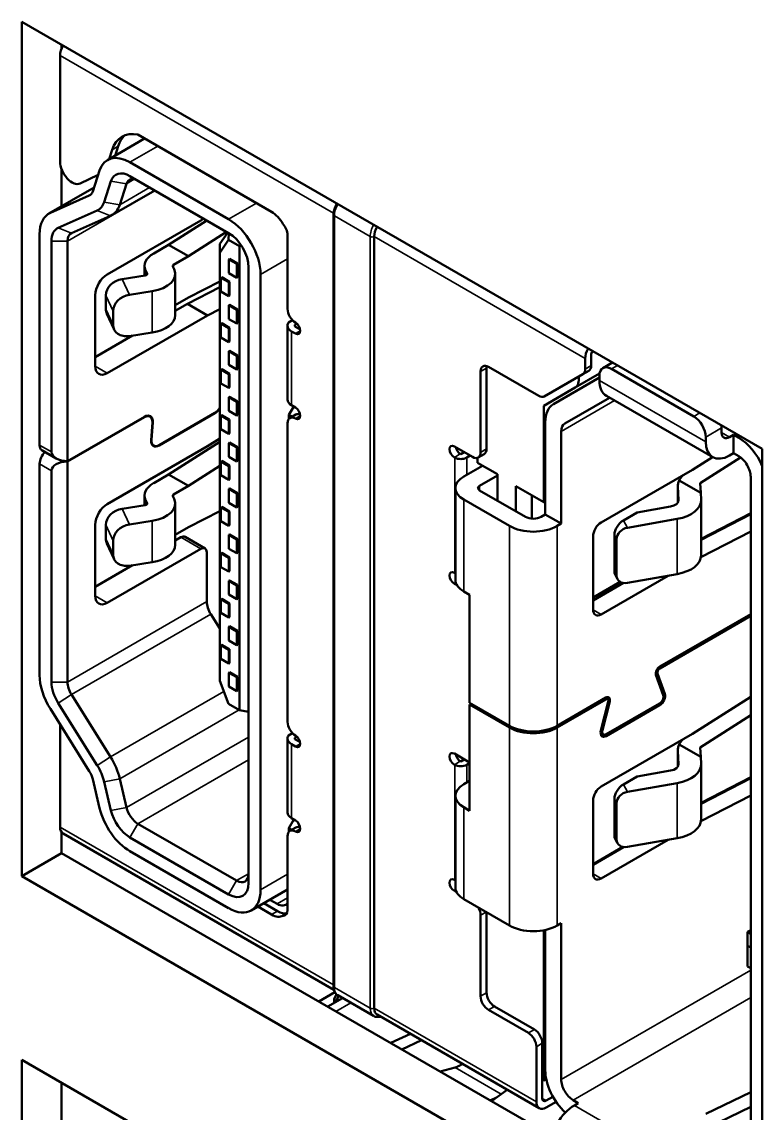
# Model space of a CAD drawing. Header units: millimetres. Extents: x 0 to 1863, y -9 to 1040.
# Drawn here: x 1250.31 to 1263.46, y 856.56 to 875.97 of the extents above; entities that cross this region are included whole.
import ezdxf

# ---------------------------------------------------------------- set-up
doc = ezdxf.new("R2010")
doc.units = ezdxf.units.MM
doc.header["$LTSCALE"] = 3.5
doc.layers.add('외형선(ISO)', color=7, linetype='Continuous', lineweight=50)
doc.layers.add('좁은 외형선(ISO)', color=7, linetype='Continuous', lineweight=35)

msp = doc.modelspace()

# ---------------------------------------------------------------- linework, layer by layer
at = {"layer": '외형선(ISO)'}
for p, q in [((1250.3085, 875.9654), (1263.4607, 868.372)), ((1250.3085, 860.7786), (1250.3085, 875.9654)), ((1251.0156, 875.5572), (1251.0156, 875.4931)), ((1250.9883, 875.3683), (1250.9883, 873.4784)), ((1252.4897, 873.8891), (1251.829, 873.5076)), ((1254.7466, 872.5861), (1252.3664, 873.9603)), ((1251.9129, 873.6923), (1251.8584, 873.5246)), ((1251.9645, 873.5859), (1252.019, 873.7535)), ((1253.9829, 872.4554), (1252.229, 873.468)), ((1251.0156, 873.3424), (1251.0156, 872.6866)), ((1251.5689, 872.9507), (1251.6895, 873.3227)), ((1251.665, 873.2472), (1251.3441, 873.0927)), ((1251.8918, 873.1323), (1251.7712, 872.7603)), ((1252.0475, 872.7149), (1252.1681, 873.0869)), ((1252.229, 873.2231), (1253.9829, 872.2105)), ((1251.591, 873.0188), (1250.7898, 872.5563)), ((1250.815, 872.5691), (1251.5072, 872.8766)), ((1252.6687, 872.9692), (1251.908, 872.53)), ((1251.6477, 872.612), (1250.9556, 872.3045)), ((1251.1907, 872.2097), (1251.8829, 872.5172)), ((1255.8456, 858.8179), (1255.8456, 872.535)), ((1251.8262, 871.4756), (1253.4879, 872.435)), ((1253.5937, 872.4352), (1252.9136, 872.0014)), ((1250.6242, 868.4423), (1250.6242, 872.1901)), ((1253.2672, 871.7973), (1253.9473, 872.231)), ((1253.8238, 872.0166), (1253.9652, 872.2207)), ((1253.8238, 871.8616), (1253.9813, 872.0889)), ((1253.9813, 872.0889), (1253.9851, 872.2092)), ((1253.9813, 872.0889), (1254.1774, 871.9757)), ((1255.0294, 872.1778), (1255.0294, 870.8632)), ((1256.5674, 872.1472), (1256.5674, 858.43)), ((1250.8363, 868.3199), (1250.8363, 872.0676)), ((1251.1191, 868.1566), (1251.1191, 872.0676)), ((1252.9136, 872.0014), (1252.6506, 871.8495)), ((1252.9136, 872.0014), (1253.2672, 871.7973)), ((1253.8238, 871.8616), (1253.8238, 872.0166)), ((1254.211, 871.9825), (1254.1774, 871.9757)), ((1254.1774, 871.9757), (1254.1774, 863.7291)), ((1253.2672, 871.7973), (1253.0041, 871.6454)), ((1253.8238, 864.2515), (1253.8238, 871.8616)), ((1254.0006, 871.7512), (1253.9864, 871.743)), ((1253.9864, 871.4981), (1253.9864, 871.743)), ((1254.1279, 871.6614), (1253.9864, 871.743)), ((1254.0006, 871.7512), (1254.142, 871.6695)), ((1252.4895, 871.625), (1252.4895, 871.4548)), ((1252.5321, 871.4913), (1252.5082, 871.5428)), ((1252.9912, 871.6175), (1253.0151, 871.566)), ((1254.1279, 871.6614), (1254.142, 871.6695)), ((1254.1279, 871.4164), (1254.1279, 871.6614)), ((1254.142, 871.6695), (1254.142, 871.4246)), ((1254.3365, 871.5981), (1254.3365, 860.657)), ((1252.0895, 871.3929), (1252.4968, 871.4559)), ((1253.0338, 871.4838), (1253.0338, 870.7489)), ((1253.8238, 871.3501), (1253.2672, 871.0624)), ((1253.8592, 871.4246), (1253.845, 871.4164)), ((1253.845, 871.1715), (1253.845, 871.4164)), ((1253.845, 871.4164), (1253.9864, 871.3348)), ((1254.0006, 871.3429), (1253.8592, 871.4246)), ((1254.1279, 871.4164), (1253.9864, 871.4981)), ((1253.9864, 871.3348), (1254.0006, 871.3429)), ((1253.9864, 871.0898), (1253.9864, 871.3348)), ((1254.0006, 871.3429), (1254.0006, 871.098)), ((1254.142, 871.4246), (1254.1279, 871.4164)), ((1254.5486, 860.5346), (1254.5486, 871.4756)), ((1252.6262, 871.1771), (1252.2189, 871.1141)), ((1253.8238, 871.247), (1253.251, 870.951)), ((1253.845, 871.1715), (1253.9864, 871.0898)), ((1251.6141, 869.8426), (1251.6141, 871.1082)), ((1251.7997, 870.8582), (1251.7997, 871.1031)), ((1253.0338, 870.9277), (1253.2672, 871.0624)), ((1253.251, 870.951), (1253.0338, 870.8256)), ((1253.6045, 870.7468), (1253.251, 870.951)), ((1253.9864, 871.0898), (1254.0006, 871.098)), ((1254.0006, 870.9347), (1253.9864, 870.9265)), ((1253.9864, 870.6816), (1253.9864, 870.9265)), ((1254.1279, 870.8449), (1253.9864, 870.9265)), ((1254.0006, 870.9347), (1254.142, 870.853)), ((1251.8173, 870.7767), (1251.9468, 870.4979)), ((1253.6045, 870.7468), (1251.8262, 869.7202)), ((1251.9291, 870.5793), (1251.9291, 870.8243)), ((1253.6045, 870.7468), (1253.8238, 870.8602)), ((1254.1279, 870.8449), (1254.142, 870.853)), ((1254.1279, 870.5999), (1254.1279, 870.8449)), ((1254.142, 870.853), (1254.142, 870.6081)), ((1253.8592, 870.6081), (1253.845, 870.5999)), ((1253.845, 870.355), (1253.845, 870.5999)), ((1253.845, 870.5999), (1253.9864, 870.5183)), ((1254.0006, 870.5264), (1253.8592, 870.6081)), ((1254.1279, 870.5999), (1253.9864, 870.6816)), ((1254.142, 870.6081), (1254.1279, 870.5999)), ((1255.0269, 870.5652), (1255.0269, 869.2507)), ((1255.045, 870.6191), (1255.1176, 870.661)), ((1255.1708, 870.5856), (1255.1955, 870.5999)), ((1255.253, 870.4974), (1255.1708, 870.5448)), ((1252.2759, 870.388), (1251.6141, 870.0059)), ((1252.2189, 870.3792), (1252.6262, 870.4422)), ((1253.845, 870.355), (1253.9864, 870.2733)), ((1253.9864, 870.5183), (1254.0006, 870.5264)), ((1253.9864, 870.2733), (1253.9864, 870.5183)), ((1254.0006, 870.5264), (1254.0006, 870.2815)), ((1255.1001, 870.4632), (1255.1708, 870.4223)), ((1254.0006, 870.2815), (1253.9864, 870.2733)), ((1254.0006, 870.1182), (1253.9864, 870.11)), ((1254.1279, 870.0284), (1253.9864, 870.11)), ((1253.9864, 869.8651), (1253.9864, 870.11)), ((1254.0006, 870.1182), (1254.142, 870.0365)), ((1254.1279, 870.0284), (1254.142, 870.0365)), ((1254.1279, 869.7834), (1254.1279, 870.0284)), ((1254.142, 870.0365), (1254.142, 869.7916)), ((1260.3176, 869.982), (1260.3176, 869.7936)), ((1260.4236, 870.0433), (1260.4236, 869.8548)), ((1253.8592, 869.7916), (1253.845, 869.7834)), ((1253.845, 869.5385), (1253.845, 869.7834)), ((1253.845, 869.7834), (1253.9864, 869.7018)), ((1254.0006, 869.7099), (1253.8592, 869.7916)), ((1254.1279, 869.7834), (1253.9864, 869.8651)), ((1254.142, 869.7916), (1254.1279, 869.7834)), ((1258.565, 868.3729), (1258.565, 869.81)), ((1258.6003, 869.8304), (1259.4908, 869.3163)), ((1260.3822, 869.7633), (1260.2761, 869.7021)), ((1260.8004, 869.9079), (1260.6317, 869.8105)), ((1262.2455, 868.9506), (1260.7817, 869.7957)), ((1253.9864, 869.7018), (1254.0006, 869.7099)), ((1253.9864, 869.4568), (1253.9864, 869.7018)), ((1254.0006, 869.7099), (1254.0006, 869.465)), ((1258.4589, 868.3117), (1258.4589, 869.7487)), ((1260.2761, 869.7021), (1259.5908, 869.3064)), ((1259.7529, 869.169), (1260.5696, 869.6405)), ((1260.5726, 869.7123), (1260.1398, 869.4624)), ((1260.5696, 869.6732), (1260.5696, 869.5916)), ((1253.845, 869.5385), (1253.9864, 869.4568)), ((1254.0006, 869.465), (1253.9864, 869.4568)), ((1260.1398, 869.4624), (1259.5797, 869.139)), ((1254.0006, 869.3017), (1253.9864, 869.2935)), ((1253.9864, 869.0486), (1253.9864, 869.2935)), ((1254.1279, 869.2119), (1253.9864, 869.2935)), ((1254.0006, 869.3017), (1254.142, 869.2201)), ((1254.1279, 869.2119), (1254.142, 869.2201)), ((1254.1279, 868.9669), (1254.1279, 869.2119)), ((1254.142, 868.9751), (1254.142, 869.2201)), ((1260.7514, 869.2836), (1259.9529, 868.8226)), ((1260.6939, 869.3169), (1262.5818, 868.2269)), ((1252.7455, 868.4423), (1253.7354, 869.0139)), ((1253.7354, 869.0057), (1252.7455, 868.4342)), ((1254.1279, 868.9669), (1253.9864, 869.0486)), ((1255.139, 869.1262), (1255.0542, 868.9792)), ((1255.1769, 868.983), (1255.0708, 868.9217)), ((1255.1708, 869.1078), (1255.1001, 869.1486)), ((1259.5797, 869.139), (1259.5797, 867.4278)), ((1251.1191, 868.1566), (1252.4863, 868.9459)), ((1251.1191, 868.1484), (1252.4863, 868.9377)), ((1252.5863, 868.9476), (1252.5543, 868.9661)), ((1252.6272, 868.8415), (1252.6046, 868.5304)), ((1252.6116, 868.5337), (1252.6342, 868.8449)), ((1253.8592, 868.9751), (1253.845, 868.9669)), ((1253.845, 868.722), (1253.845, 868.9669)), ((1253.845, 868.9669), (1253.9864, 868.8853)), ((1254.0006, 868.8935), (1253.8592, 868.9751)), ((1253.9864, 868.8853), (1254.0006, 868.8935)), ((1253.9864, 868.6403), (1253.9864, 868.8853)), ((1254.0006, 868.8935), (1254.0006, 868.6485)), ((1254.142, 868.9751), (1254.1279, 868.9669)), ((1255.0294, 863.5229), (1255.0294, 868.8302)), ((1255.0542, 868.9082), (1255.0542, 868.9792)), ((1255.1123, 868.9456), (1255.0542, 868.9792)), ((1259.6079, 868.8486), (1259.6079, 867.2074)), ((1253.845, 868.722), (1253.9864, 868.6403)), ((1254.0006, 868.6485), (1253.9864, 868.6403)), ((1259.8908, 868.6853), (1259.8908, 867.0441)), ((1262.7404, 868.6648), (1262.7404, 868.7465)), ((1262.9526, 868.624), (1262.8818, 868.5832)), ((1263.0445, 868.5709), (1262.9526, 868.624)), ((1262.9526, 868.624), (1262.9526, 868.2974)), ((1251.8262, 867.3931), (1253.6045, 868.4198)), ((1252.6505, 868.4329), (1252.6192, 868.451)), ((1253.8238, 868.4995), (1252.9136, 867.9189)), ((1253.8238, 868.5597), (1253.6045, 868.4198)), ((1254.0006, 868.4852), (1253.9864, 868.477)), ((1253.9864, 868.2321), (1253.9864, 868.477)), ((1254.1279, 868.3954), (1253.9864, 868.477)), ((1254.0006, 868.4852), (1254.142, 868.4036)), ((1254.1279, 868.3954), (1254.142, 868.4036)), ((1254.142, 868.1586), (1254.142, 868.4036)), ((1257.9922, 868.4178), (1258.3175, 868.23)), ((1262.4576, 868.5832), (1262.4576, 868.5015)), ((1250.6656, 868.3508), (1250.9191, 868.2044)), ((1254.1279, 868.1504), (1253.9864, 868.2321)), ((1254.1279, 868.1504), (1254.1279, 868.3954)), ((1257.9922, 868.2219), (1257.9993, 868.2178)), ((1258.0983, 868.2831), (1258.1053, 868.279)), ((1258.1053, 868.279), (1258.169, 868.3158)), ((1258.2114, 868.2178), (1258.275, 868.2545)), ((1258.4059, 868.2148), (1258.4059, 868.1259)), ((1258.4175, 868.2201), (1258.5235, 868.2814)), ((1262.578, 868.2291), (1262.2242, 868.0035)), ((1262.3586, 867.7625), (1263.0785, 868.2215)), ((1262.8818, 868.2566), (1262.9526, 868.2974)), ((1263.0445, 868.2443), (1262.9526, 868.2974)), ((1263.4607, 868.372), (1263.4607, 853.1852)), ((1250.6242, 864.3517), (1250.6242, 868.1076)), ((1251.1191, 864.2292), (1251.1191, 868.1484)), ((1253.2672, 867.7148), (1253.8238, 868.0698)), ((1253.8592, 868.1586), (1253.845, 868.1504)), ((1253.845, 867.9055), (1253.845, 868.1504)), ((1253.845, 868.1504), (1253.9864, 868.0688)), ((1254.0006, 868.077), (1253.8592, 868.1586)), ((1253.9864, 868.0688), (1254.0006, 868.077)), ((1253.9864, 867.8238), (1253.9864, 868.0688)), ((1254.0006, 868.077), (1254.0006, 867.832)), ((1254.142, 868.1586), (1254.1279, 868.1504)), ((1258.1584, 867.881), (1258.4942, 868.0749)), ((1258.4059, 868.1259), (1258.7594, 867.9218)), ((1250.8363, 864.2292), (1250.8363, 867.9851)), ((1252.9136, 867.9189), (1252.6506, 867.767)), ((1252.9136, 867.9189), (1253.2672, 867.7148)), ((1253.845, 867.9055), (1253.9864, 867.8238)), ((1254.0006, 867.832), (1253.9864, 867.8238)), ((1258.7594, 867.9014), (1258.4412, 867.7177)), ((1258.7594, 867.9218), (1258.7594, 867.4523)), ((1260.5979, 867.0645), (1262.2242, 868.0035)), ((1263.2566, 855.2212), (1263.2566, 867.8769)), ((1253.2672, 867.7148), (1253.0041, 867.5629)), ((1254.0006, 867.6687), (1253.9864, 867.6605)), ((1254.1279, 867.5789), (1253.9864, 867.6605)), ((1253.9864, 867.4156), (1253.9864, 867.6605)), ((1254.0006, 867.6687), (1254.142, 867.5871)), ((1258.0119, 867.6769), (1258.0119, 866.0439)), ((1258.4412, 867.636), (1259.2544, 867.1666)), ((1259.0847, 867.2645), (1259.0847, 867.7136)), ((1259.0847, 867.7136), (1259.5797, 867.4278)), ((1261.9611, 867.4152), (1261.9611, 867.7141)), ((1261.976, 867.463), (1261.9615, 867.702)), ((1261.9867, 867.814), (1262.3683, 867.5937)), ((1262.3586, 867.7625), (1262.3683, 867.5937)), ((1252.4895, 867.5425), (1252.4895, 867.3723)), ((1252.5321, 867.4088), (1252.5082, 867.4603)), ((1252.9912, 867.535), (1253.0151, 867.4835)), ((1254.1279, 867.5789), (1254.142, 867.5871)), ((1254.1279, 867.3339), (1254.1279, 867.5789)), ((1254.142, 867.5871), (1254.142, 867.3421)), ((1258.9715, 867.0033), (1258.1584, 867.4727)), ((1259.3675, 867.1339), (1259.3675, 867.5503)), ((1262.3683, 867.5937), (1262.3757, 867.4711)), ((1262.3761, 866.4792), (1262.3761, 867.459)), ((1252.0895, 867.3104), (1252.4968, 867.3734)), ((1253.0338, 867.4013), (1253.0338, 866.6665)), ((1253.8238, 867.2676), (1253.2672, 866.9799)), ((1253.8592, 867.3421), (1253.845, 867.3339)), ((1253.845, 867.089), (1253.845, 867.3339)), ((1253.845, 867.3339), (1253.9864, 867.2523)), ((1254.0006, 867.2605), (1253.8592, 867.3421)), ((1254.1279, 867.3339), (1253.9864, 867.4156)), ((1253.9864, 867.2523), (1254.0006, 867.2605)), ((1253.9864, 867.0073), (1253.9864, 867.2523)), ((1254.0006, 867.2605), (1254.0006, 867.0155)), ((1254.142, 867.3421), (1254.1279, 867.3339)), ((1259.6079, 867.4115), (1259.5797, 867.4278)), ((1261.2387, 867.2434), (1260.9958, 867.1031)), ((1261.2387, 867.2434), (1261.8346, 867.3485)), ((1252.6262, 867.0946), (1252.2189, 867.0316)), ((1253.845, 867.089), (1253.9864, 867.0073)), ((1259.5372, 867.1666), (1259.6079, 867.2074)), ((1259.6079, 867.2074), (1259.8908, 867.0441)), ((1259.8908, 867.0441), (1259.8201, 867.0033)), ((1261.9515, 867.1277), (1261.0656, 866.9713)), ((1263.2566, 867.231), (1262.3761, 866.7756)), ((1263.2566, 867.2138), (1262.3761, 866.7585)), ((1251.6141, 865.7601), (1251.6141, 867.0257)), ((1251.7997, 867.0206), (1251.7997, 866.7757)), ((1253.0338, 866.8452), (1253.2672, 866.9799)), ((1254.0006, 867.0155), (1253.9864, 867.0073)), ((1254.0006, 866.8522), (1253.9864, 866.844)), ((1254.0006, 866.8522), (1254.142, 866.7706)), ((1260.8356, 866.8474), (1260.8356, 866.1942)), ((1262.3736, 866.4477), (1263.2566, 866.9042)), ((1251.8173, 866.6942), (1251.9468, 866.4154)), ((1251.9291, 866.7418), (1251.9291, 866.4968)), ((1253.1344, 866.8012), (1253.0338, 866.7431)), ((1253.5629, 866.6045), (1253.2094, 866.8086)), ((1254.1279, 866.7624), (1253.9864, 866.844)), ((1253.9864, 866.5991), (1253.9864, 866.844)), ((1254.1279, 866.7624), (1254.142, 866.7706)), ((1254.1279, 866.5174), (1254.1279, 866.7624)), ((1254.142, 866.7706), (1254.142, 866.5256)), ((1260.4565, 866.8196), (1260.4565, 865.5132)), ((1260.8743, 866.7743), (1260.8743, 866.1211)), ((1253.4879, 866.5971), (1251.8262, 865.6377)), ((1253.594, 865.6581), (1253.594, 866.5358)), ((1253.8592, 866.5256), (1253.845, 866.5174)), ((1253.845, 866.2725), (1253.845, 866.5174)), ((1253.845, 866.5174), (1253.9864, 866.4358)), ((1254.0006, 866.444), (1253.8592, 866.5256)), ((1254.1279, 866.5174), (1253.9864, 866.5991)), ((1254.142, 866.5256), (1254.1279, 866.5174)), ((1252.2759, 866.3055), (1251.6141, 865.9234)), ((1252.2189, 866.2967), (1252.6262, 866.3597)), ((1253.845, 866.2725), (1253.9864, 866.1908)), ((1253.9864, 866.4358), (1254.0006, 866.444)), ((1253.9864, 866.1908), (1253.9864, 866.4358)), ((1254.0006, 866.444), (1254.0006, 866.199)), ((1254.0006, 866.199), (1253.9864, 866.1908)), ((1257.9993, 866.1684), (1257.9922, 866.1725)), ((1261.789, 866.1192), (1260.5979, 865.4315)), ((1260.8478, 866.1388), (1260.8889, 866.0612)), ((1261.0656, 865.9915), (1261.9515, 866.1479)), ((1254.0006, 866.0357), (1253.9864, 866.0275)), ((1254.1279, 865.9459), (1253.9864, 866.0275)), ((1253.9864, 865.7826), (1253.9864, 866.0275)), ((1254.0006, 866.0357), (1254.142, 865.9541)), ((1254.1279, 865.9459), (1254.142, 865.9541)), ((1254.1279, 865.701), (1254.1279, 865.9459)), ((1254.142, 865.9541), (1254.142, 865.7091)), ((1258.0396, 865.9491), (1257.9922, 865.9765)), ((1260.4565, 865.7295), (1260.9407, 866.0091)), ((1260.4565, 865.6765), (1260.9994, 865.9899)), ((1253.8592, 865.7091), (1253.845, 865.701)), ((1253.845, 865.456), (1253.845, 865.701)), ((1253.845, 865.701), (1253.9864, 865.6193)), ((1254.0006, 865.6275), (1253.8592, 865.7091)), ((1254.1279, 865.701), (1253.9864, 865.7826)), ((1254.142, 865.7091), (1254.1279, 865.701)), ((1258.1584, 865.8398), (1258.2644, 865.7785)), ((1258.2644, 865.7785), (1258.2644, 863.8598)), ((1253.9864, 865.6193), (1254.0006, 865.6275)), ((1253.9864, 865.3744), (1253.9864, 865.6193)), ((1254.0006, 865.6275), (1254.0006, 865.3825)), ((1253.8238, 865.1803), (1253.6656, 865.4333)), ((1253.845, 865.456), (1253.9864, 865.3744)), ((1254.0006, 865.3825), (1253.9864, 865.3744)), ((1261.6408, 864.5027), (1263.2566, 865.4356)), ((1263.2566, 865.4029), (1261.6408, 864.4701)), ((1254.0006, 865.2192), (1253.9864, 865.2111)), ((1254.1279, 865.1294), (1253.9864, 865.2111)), ((1253.9864, 864.9661), (1253.9864, 865.2111)), ((1254.0006, 865.2192), (1254.142, 865.1376)), ((1254.1279, 865.1294), (1254.142, 865.1376)), ((1254.1279, 864.8845), (1254.1279, 865.1294)), ((1254.142, 865.1376), (1254.142, 864.8926)), ((1254.1279, 864.8845), (1253.9864, 864.9661)), ((1253.8592, 864.8926), (1253.845, 864.8845)), ((1253.845, 864.6395), (1253.845, 864.8845)), ((1253.845, 864.8845), (1253.9864, 864.8028)), ((1254.0006, 864.811), (1253.8592, 864.8926)), ((1253.9864, 864.8028), (1254.0006, 864.811)), ((1253.9864, 864.5579), (1253.9864, 864.8028)), ((1254.0006, 864.811), (1254.0006, 864.566)), ((1254.142, 864.8926), (1254.1279, 864.8845)), ((1253.845, 864.6395), (1253.9864, 864.5579)), ((1254.0006, 864.566), (1253.9864, 864.5579)), ((1253.9864, 864.3946), (1254.0006, 864.4027)), ((1253.9864, 864.1496), (1253.9864, 864.3946)), ((1254.1279, 864.3129), (1253.9864, 864.3946)), ((1254.0006, 864.4027), (1254.142, 864.3211)), ((1261.574, 864.3559), (1261.7042, 863.9943)), ((1261.7309, 864.0204), (1261.6007, 864.382)), ((1253.9813, 863.8423), (1253.8238, 864.2515)), ((1254.1279, 864.068), (1253.9864, 864.1496)), ((1254.1279, 864.3129), (1254.142, 864.3211)), ((1254.1279, 864.068), (1254.1279, 864.3129)), ((1254.142, 864.0761), (1254.142, 864.3211)), ((1251.8829, 862.8977), (1251.1907, 864.0044)), ((1254.142, 864.0761), (1254.1279, 864.068)), ((1259.8201, 863.4515), (1260.6863, 863.9516)), ((1260.7163, 863.9219), (1260.6756, 863.9455)), ((1263.2566, 863.9669), (1262.2242, 863.3086)), ((1251.5072, 862.6455), (1250.815, 863.7523)), ((1250.9556, 863.8546), (1251.6477, 862.7478)), ((1254.1774, 863.7291), (1253.9813, 863.8423)), ((1258.9715, 863.4515), (1258.2644, 863.8598)), ((1258.2927, 863.8434), (1258.2644, 863.8271)), ((1258.9715, 863.4188), (1258.2644, 863.8271)), ((1258.2644, 863.8271), (1258.2644, 861.941)), ((1259.8201, 863.4188), (1260.6863, 863.919)), ((1260.7264, 863.8772), (1260.5962, 863.3653)), ((1260.623, 863.3701), (1260.7532, 863.882)), ((1260.6898, 863.3005), (1261.6373, 863.8475)), ((1261.6373, 863.8148), (1260.6898, 863.2678)), ((1254.1774, 863.7291), (1254.3365, 863.697)), ((1262.3586, 863.0677), (1263.2566, 863.6402)), ((1250.9883, 863.4752), (1250.9883, 861.6511)), ((1255.0269, 863.2249), (1255.0269, 861.9104)), ((1255.045, 863.2788), (1255.1176, 863.3207)), ((1255.1708, 863.2453), (1255.1955, 863.2596)), ((1255.253, 863.1571), (1255.1708, 863.2045)), ((1260.6398, 863.2955), (1260.5908, 863.3238)), ((1260.5979, 862.3696), (1262.2242, 863.3086)), ((1255.1001, 863.1229), (1255.1708, 863.082)), ((1261.9611, 862.7203), (1261.9611, 863.0193)), ((1261.976, 862.7681), (1261.9615, 863.0072)), ((1261.9867, 863.1192), (1262.3683, 862.8988)), ((1262.3586, 863.0677), (1262.3683, 862.8988)), ((1257.9922, 862.9555), (1258.2644, 862.7983)), ((1258.0983, 862.8208), (1258.1053, 862.8167)), ((1258.1053, 862.8167), (1258.169, 862.8534)), ((1258.2114, 862.7554), (1258.2644, 862.7861)), ((1262.3683, 862.8988), (1262.3757, 862.7762)), ((1257.9922, 862.7595), (1257.9993, 862.7554)), ((1261.2387, 862.5485), (1261.8346, 862.6537)), ((1262.3761, 861.7843), (1262.3761, 862.7641)), ((1251.6895, 861.9888), (1251.5689, 862.5001)), ((1251.7712, 862.4569), (1251.8918, 861.9457)), ((1252.1681, 861.9986), (1252.0475, 862.5098)), ((1258.1584, 862.4105), (1258.2644, 862.4717)), ((1261.2387, 862.5485), (1260.9958, 862.4083)), ((1261.9515, 862.4328), (1261.0656, 862.2765)), ((1263.2566, 862.5362), (1262.3761, 862.0808)), ((1263.2566, 862.5189), (1262.3761, 862.0637)), ((1258.0119, 862.2063), (1258.0119, 860.5734)), ((1262.3736, 861.7529), (1263.2566, 862.2094)), ((1258.1584, 862.0022), (1258.2644, 861.941)), ((1260.4565, 862.1247), (1260.4565, 860.8183)), ((1260.8356, 861.4993), (1260.8356, 862.1525)), ((1260.8743, 861.4262), (1260.8743, 862.0794)), ((1255.1708, 861.7675), (1255.1001, 861.8083)), ((1254.1243, 860.6979), (1252.3704, 861.7105)), ((1255.1426, 861.7838), (1255.0542, 861.6307)), ((1255.1052, 861.6013), (1255.0542, 861.6307)), ((1255.0542, 861.5679), (1255.0542, 861.6307)), ((1255.1769, 861.6427), (1255.0708, 861.5814)), ((1251.0156, 861.5579), (1251.0156, 861.1868)), ((1251.0401, 861.5367), (1255.8527, 858.7581)), ((1253.9829, 860.4529), (1252.229, 861.4655)), ((1255.0294, 861.4899), (1255.0294, 860.1753)), ((1261.789, 861.4244), (1260.5979, 860.7367)), ((1260.8478, 861.4439), (1260.8889, 861.3664)), ((1261.0656, 861.2967), (1261.9515, 861.453)), ((1252.229, 861.2206), (1253.9829, 860.208)), ((1260.4565, 860.9938), (1260.9833, 861.298)), ((1260.4565, 860.9816), (1260.9994, 861.2951)), ((1250.3085, 860.7786), (1251.0156, 861.1868)), ((1251.0156, 861.1868), (1259.7272, 856.1572)), ((1263.4607, 853.1852), (1250.3085, 860.7786)), ((1257.9993, 860.706), (1257.9922, 860.7101)), ((1255.0294, 860.5416), (1254.3829, 860.1683)), ((1258.0329, 860.4907), (1257.9922, 860.5142)), ((1254.6061, 860.2972), (1254.8527, 860.1549)), ((1254.7122, 860.3585), (1254.842, 860.2835)), ((1258.1584, 860.3692), (1258.9715, 859.8997)), ((1254.5001, 860.236), (1254.7466, 860.0937)), ((1255.0162, 860.1141), (1254.9476, 860.0745)), ((1258.4589, 858.6444), (1258.4589, 860.0814)), ((1258.565, 858.7056), (1258.565, 860.1345)), ((1259.8908, 859.9406), (1259.8201, 859.8997)), ((1259.8908, 859.9406), (1259.8908, 857.1645)), ((1259.5797, 859.8149), (1259.5797, 857.14)), ((1259.6079, 859.8207), (1259.6079, 857.3278)), ((1263.2, 859.7854), (1263.2566, 859.8181)), ((1263.2566, 859.7528), (1263.2, 859.7854)), ((1263.2, 859.5405), (1263.2, 859.7854)), ((1263.2566, 859.5078), (1263.2, 859.5405)), ((1263.2, 859.1731), (1263.2, 859.5405)), ((1263.2566, 859.1404), (1263.2, 859.1731)), ((1255.8703, 858.7136), (1255.5848, 858.5488)), ((1255.7424, 858.4578), (1256.0076, 858.6109)), ((1255.9005, 858.6759), (1255.8543, 858.5959)), ((1255.8543, 858.5959), (1255.8543, 858.5224)), ((1255.9406, 858.6497), (1255.8735, 858.5335)), ((1256.5588, 858.2927), (1255.9224, 858.6601)), ((1256.6192, 858.3156), (1259.5006, 856.652)), ((1259.3074, 857.9912), (1258.6003, 858.3994)), ((1259.4135, 858.0524), (1258.7064, 858.4607)), ((1257.2111, 857.9739), (1256.8616, 857.8117)), ((1257.0576, 857.6985), (1257.4071, 857.8607)), ((1259.4488, 856.7664), (1259.4488, 857.7462)), ((1259.5549, 857.1543), (1259.5549, 857.8075)), ((1250.3085, 844.8569), (1250.3085, 857.5126)), ((1250.3085, 857.5126), (1262.0465, 850.7357)), ((1257.7429, 857.3029), (1258.0046, 857.3778)), ((1259.5549, 857.1543), (1259.5797, 857.14)), ((1259.5549, 856.8277), (1259.5549, 857.1543)), ((1259.5797, 857.14), (1259.6256, 857.1665)), ((1251.0156, 857.1044), (1251.0156, 855.3906)), ((1258.6497, 856.7793), (1258.9306, 856.9811)), ((1258.7409, 856.8449), (1258.6292, 856.7911)), ((1259.6256, 856.7868), (1259.7442, 856.8553)), ((1259.6256, 856.6644), (1259.7999, 856.765)), ((1260.1029, 856.7971), (1260.1948, 856.744)), ((1263.2566, 856.94), (1262.4607, 856.5544)), ((1260.1241, 856.7032), (1260.1948, 856.744)), ((1262.6857, 856.3996), (1263.2566, 856.6762))]:
    msp.add_line(p, q, dxfattribs=at)
for centre, major_axis, ratio, start_param, end_param in [((1251.1651, 875.4703), (-0.125, -0.2165), 0.5773503, 4.7104356, 5.4977873), ((1252.5872, 873.0571), (-0.5, 0.866), 0.5773502, 5.8153475, 6.7627045), ((1252.6932, 873.1184), (-0.5, 0.866), 0.5773502, 0.1062659, 0.4795192), ((1251.2004, 873.3559), (0.15, -0.2598), 0.5773502, 3.9269907, 6.2414744), ((1252.229, 872.8148), (-0.4, 0.6928), 0.5773502, 5.4977871, 6.7631508), ((1252.229, 872.8148), (-0.25, 0.433), 0.5773502, 5.4977871, 6.7631507), ((1252.3704, 872.8965), (-0.15, 0.2598), 0.5773502, 5.4977871, 6.7631507), ((1251.3666, 873.1412), (0.15, -0.2598), 0.5773502, 6.2220987, 6.7631508), ((1251.3666, 873.1412), (0.3, -0.5196), 0.5773502, 6.2220987, 6.7631508), ((1251.508, 873.2228), (0.4, -0.6928), 0.5773502, 6.2220987, 6.7631508), ((1251.1898, 871.8635), (-0.4, 0.6928), 0.5773502, 6.2220987, 7.0685834), ((1254.7466, 872.2595), (-0.2, 0.3464), 0.5773502, 4.7071438, 5.4977871), ((1251.1898, 871.8635), (-0.25, 0.433), 0.5773502, 6.2220988, 7.0685834), ((1253.4879, 872.5575), (-0.075, -0.1299), 0.5773503, 0.7853983, 1.2094244), ((1253.9829, 871.8022), (0.4, -0.6928), 0.5773502, 0.7853981, 2.3561944), ((1254.888, 872.2595), (-0.1, 0.1732), 0.5773502, 3.9269907, 5.062565), ((1256.7442, 872.2493), (-0.125, -0.2165), 0.5773503, 4.7104356, 5.4977873), ((1251.3313, 871.9451), (-0.15, 0.2598), 0.5773502, 6.2220988, 7.0685834), ((1253.9829, 871.8022), (-0.25, 0.433), 0.5773502, 3.9269908, 5.4977871), ((1253.0395, 871.625), (-0.55, 0), 0.5773503, 5.4977871, 6.5449846), ((1252.4838, 871.4838), (0.55, 0), 0.5773503, 4.9741883, 6.5449846), ((1253.0395, 871.625), (-0.05, 0), 0.5773503, 5.4977871, 6.5449846), ((1251.8262, 871.2307), (-0.15, -0.2598), 0.5773503, 3.926991, 5.4977873), ((1252.0895, 871.1479), (-0.2721, -0.1263), 0.7886751, 4.3615097, 5.932306), ((1252.4838, 871.4838), (0.05, 0), 0.5773503, 4.9741883, 6.5449846), ((1252.2189, 870.8691), (-0.2721, -0.1263), 0.7886751, 4.3615097, 5.932306), ((1252.0895, 870.903), (-0.2721, -0.1263), 0.7886751, 5.932306, 6.2831853), ((1252.4838, 870.7489), (0.55, 0), 0.5773503, 4.9741883, 6.2831853), ((1255.1708, 870.7816), (-0.1, 0.1732), 0.5773502, 0.7853981, 2.3561944), ((1252.2189, 870.6242), (-0.2721, -0.1263), 0.7886751, 5.932306, 7.5031024), ((1255.2769, 870.5652), (-0.25, 0), 0.5773503, 5.9005029, 7.0685834), ((1255.2062, 870.5652), (-0.05, 0), 0.5773503, 5.4977871, 7.0685834), ((1255.1708, 870.5203), (0.06, -0.1039), 0.5773502, 5.4977871, 8.6393797), ((1260.4943, 870.0841), (0.125, 0.2165), 0.5773503, 1.568843, 2.3561946), ((1260.4943, 870.0841), (-0.05, -0.0866), 0.5773503, 4.7075056, 5.4977873), ((1251.8262, 869.9651), (-0.15, -0.2598), 0.5773503, 5.4977873, 7.0685836), ((1258.6003, 869.6671), (-0.1, 0.1732), 0.5773502, 5.4977871, 7.0685834), ((1258.7064, 869.7283), (-0.1, 0.1732), 0.5773502, 0.55899, 0.7853981), ((1260.1761, 869.8753), (0.1, -0.1732), 0.5773502, 0, 0.7853981), ((1260.2822, 869.9365), (0.1, -0.1732), 0.5773502, 0, 0.7853981), ((1260.7817, 869.5507), (-0.15, 0.2598), 0.5773502, 5.4977871, 7.0685834), ((1259.9898, 869.7222), (0.15, -0.2598), 0.5773502, 0, 1.0058013), ((1260.9939, 869.8365), (-0.3, -0.5196), 0.5773503, 5.4977873, 6.2831853), ((1255.2769, 869.2507), (-0.25, 0), 0.5773503, 0, 0.7853981), ((1259.4908, 869.4796), (0.1, -0.1732), 0.5773502, 5.4977871, 6.2831852), ((1253.7354, 869.169), (-0.095, -0.1645), 0.5773503, 0.7853983, 1.5034163), ((1253.7354, 869.169), (0.1, 0.1732), 0.5773503, 3.926991, 4.6021207), ((1255.1708, 869.0098), (0.06, -0.1039), 0.5773502, 5.4977871, 8.6393797), ((1255.2769, 868.8098), (-0.1, 0.1732), 0.5773502, 5.6642136, 6.2831853), ((1260.1029, 868.5628), (-0.35, 0.6062), 0.5773502, 0, 0.7853981), ((1252.4863, 868.7744), (0.105, 0.1819), 0.5773503, 5.4105208, 7.0685836), ((1252.4863, 868.7744), (0.1, 0.1732), 0.5773503, 5.4105208, 7.0685836), ((1255.1708, 868.7485), (-0.1, 0.1732), 0.5773502, 5.4977871, 7.0685834), ((1260.1029, 868.5628), (-0.15, 0.2598), 0.5773502, 0, 0.7853981), ((1262.2455, 868.7057), (0.15, -0.2598), 0.5773502, 0.7853981, 2.3561944), ((1262.5283, 868.869), (-0.15, 0.2598), 0.5773502, 3.9269907, 4.0967743), ((1262.8818, 868.7465), (-0.1, -0.1732), 0.5773503, 5.4977873, 7.0685836), ((1250.7656, 868.524), (-0.1, -0.1732), 0.5773503, 5.4977873, 6.2831853), ((1252.7455, 868.5975), (-0.1, -0.1732), 0.5773503, 5.4105208, 7.0685836), ((1252.7455, 868.5975), (-0.095, -0.1645), 0.5773503, 5.4105208, 7.0685836), ((1257.9922, 868.3199), (-0.06, 0.1039), 0.5773502, 5.4977871, 8.6393797), ((1258.0983, 868.3811), (-0.06, 0.1039), 0.5773502, 1.0380787, 2.3561944), ((1262.8818, 868.7465), (-0.3, -0.5196), 0.5773503, 5.4977873, 7.0685836), ((1263.0445, 867.9994), (0.35, -0.6062), 0.5773502, 1.3572172, 2.3561944), ((1250.7656, 868.1892), (-0.1, -0.1732), 0.5773503, 4.2461065, 5.4977873), ((1251.1191, 868.3199), (-0.2828, 0), 0.5773502, 0, 1.5707964), ((1258.1053, 868.279), (-0.15, 0), 0.5773503, 0.7853981, 2.3561944), ((1258.3175, 868.3933), (0.1, -0.1732), 0.5773502, 5.4977871, 7.0685834), ((1258.4235, 868.4546), (0.1, -0.1732), 0.5773502, 0, 0.7853981), ((1263.0445, 867.9994), (-0.15, 0.2598), 0.5773502, 3.9269907, 5.4977871), ((1251.1191, 867.9851), (-0.2828, 0), 0.5773502, 4.712389, 6.2831853), ((1258.5119, 867.6769), (-0.5, 0), 0.5773503, 5.4977871, 7.0685834), ((1262.5621, 867.7257), (-0.6007, -0.0279), 0.6065606, 5.6954521, 5.9624887), ((1253.0395, 867.5425), (-0.55, 0), 0.5773503, 5.4977871, 6.5449846), ((1258.5119, 867.6769), (-0.1, 0), 0.5773503, 5.4977871, 7.0685834), ((1262.5611, 867.7141), (-0.6, 0), 0.5773503, 5.9905729, 6.3180918), ((1252.4838, 867.4013), (0.55, 0), 0.5773503, 4.9741883, 6.5449846), ((1253.0395, 867.5425), (-0.05, 0), 0.5773503, 5.4977871, 6.5449846), ((1261.7761, 867.459), (0.2, 0), 0.5773503, 5.0090949, 6.3180918), ((1261.7761, 867.459), (0.6, 0), 0.5773503, 5.0090949, 6.3180918), ((1251.8262, 867.1482), (-0.15, -0.2598), 0.5773503, 3.926991, 5.4977873), ((1252.0895, 867.0655), (-0.2721, -0.1263), 0.7886751, 4.3615097, 5.932306), ((1252.4838, 867.4013), (0.05, 0), 0.5773503, 4.9741883, 6.5449846), ((1259.3958, 867.2482), (0.2, 0), 0.5773503, 3.9269907, 5.4977871), ((1260.5979, 866.9012), (-0.1, -0.1732), 0.5773503, 3.926991, 5.4977873), ((1260.9958, 866.9398), (0.1262, 0.1734), 0.5685934, 0.9077099, 2.4785063), ((1252.2189, 866.7866), (-0.2721, -0.1263), 0.7886751, 4.3615097, 5.932306), ((1259.3958, 867.2482), (-0.6, 0), 0.5773503, 0.7853981, 2.3561944), ((1261.0656, 866.808), (-0.1767, -0.0936), 0.7808195, 4.3203197, 5.8911161), ((1252.0895, 866.8205), (-0.2721, -0.1263), 0.7886751, 5.932306, 6.2831853), ((1252.4838, 866.6665), (0.55, 0), 0.5773503, 4.9741883, 6.2831853), ((1253.1344, 866.6787), (0.075, 0.1299), 0.5773503, 0, 0.7853983), ((1252.2189, 866.5417), (-0.2721, -0.1263), 0.7886751, 5.932306, 7.5031024), ((1253.4879, 866.4746), (0.075, 0.1299), 0.5773503, 5.4977873, 7.0685836), ((1261.7761, 866.4792), (0.6, 0), 0.5773503, 5.0090949, 6.2831853), ((1257.9922, 866.0745), (-0.06, 0.1039), 0.5773502, 5.4977871, 8.6393797), ((1258.1053, 866.2296), (0.15, 0), 0.5773503, 3.9269907, 4.0401267), ((1260.9958, 866.2866), (0.1262, 0.1734), 0.5685934, 2.4785063, 2.8705755), ((1261.0656, 866.1548), (-0.1767, -0.0936), 0.7808195, 5.8911161, 7.4619124), ((1258.5119, 866.0439), (-0.5, 0), 0.5773503, 0, 0.7853981), ((1251.8262, 865.8826), (-0.15, -0.2598), 0.5773503, 5.4977873, 7.0685836), ((1253.8061, 865.5356), (-0.15, 0.2598), 0.5773502, 0.7853981, 1.6318828), ((1260.5979, 865.5948), (-0.1, -0.1732), 0.5773503, 5.4977873, 7.0685836), ((1251.1898, 864.0251), (-0.4, 0.6928), 0.5773502, 0.7853981, 1.6318828), ((1261.6408, 864.4211), (-0.05, -0.0866), 0.5773503, 3.926991, 5.8293998), ((1261.6408, 864.4211), (0.03, 0.052), 0.5773503, 0.7853983, 2.6878072), ((1251.1898, 864.0251), (0.25, -0.433), 0.5773502, 3.9269908, 4.7734754), ((1251.3313, 864.1067), (0.15, -0.2598), 0.5773502, 3.9269908, 4.7734754), ((1260.6863, 863.87), (0.05, 0.0866), 0.5773503, 5.1661747, 7.0685836), ((1261.6373, 863.9292), (0.07, 0.1212), 0.5773503, 3.926991, 5.8293998), ((1261.6373, 863.9292), (-0.05, -0.0866), 0.5773503, 0.7853983, 2.6878072), ((1260.6863, 863.87), (0.03, 0.052), 0.5773503, 5.1661747, 7.0685836), ((1255.1708, 863.4413), (-0.1, 0.1732), 0.5773502, 0.7853981, 2.3561944), ((1259.3958, 863.6965), (0.6, 0), 0.5773503, 3.9269907, 5.4977871), ((1259.3958, 863.6638), (-0.6, 0), 0.5773503, 0.7853981, 2.3561944), ((1260.6898, 863.3821), (-0.07, -0.1212), 0.5773503, 5.1661747, 7.0685836), ((1260.6898, 863.3821), (-0.05, -0.0866), 0.5773503, 5.1661747, 7.0685836), ((1255.2769, 863.2249), (-0.25, 0), 0.5773503, 5.9005029, 7.0685834), ((1255.2062, 863.2249), (-0.05, 0), 0.5773503, 5.4977871, 7.0685834), ((1255.1708, 863.18), (0.06, -0.1039), 0.5773502, 5.4977871, 8.6393797), ((1262.5621, 863.0308), (-0.6007, -0.0279), 0.6065606, 5.6954521, 5.9624887), ((1257.9922, 862.8575), (-0.06, 0.1039), 0.5773502, 5.4977871, 8.6393797), ((1262.5611, 863.0193), (-0.6, 0), 0.5773503, 5.9905729, 6.3180918), ((1251.508, 862.6249), (0.4, -0.6928), 0.5773502, 1.0908307, 1.6318828), ((1258.0983, 862.9187), (-0.06, 0.1039), 0.5773502, 1.0380787, 2.3561944), ((1261.7761, 862.7641), (0.6, 0), 0.5773503, 5.0090949, 6.3180918), ((1251.3666, 862.5432), (-0.15, 0.2598), 0.5773502, 4.2324234, 4.7734754), ((1251.3666, 862.5432), (0.3, -0.5196), 0.5773502, 1.0908307, 1.6318828), ((1258.1053, 862.8167), (-0.15, 0), 0.5773503, 0.7853981, 2.3561944), ((1261.7761, 862.7641), (0.2, 0), 0.5773503, 5.0090949, 6.3180918), ((1258.5119, 862.2063), (-0.5, 0), 0.5773503, 5.4977871, 7.0685834), ((1260.9958, 862.245), (0.1262, 0.1734), 0.5685934, 0.9077099, 2.4785063), ((1260.5979, 862.2063), (-0.1, -0.1732), 0.5773503, 3.926991, 5.4977873), ((1261.0656, 862.1132), (-0.1767, -0.0936), 0.7808195, 4.3203197, 5.8911161), ((1252.3704, 861.9554), (0.15, -0.2598), 0.5773502, 4.2324234, 5.4977871), ((1252.229, 861.8738), (-0.4, 0.6928), 0.5773502, 1.0908307, 2.3561944), ((1252.229, 861.8738), (0.25, -0.433), 0.5773502, 4.2324235, 5.4977871), ((1255.2769, 861.9104), (-0.25, 0), 0.5773503, 0, 0.7853981), ((1251.1651, 861.7532), (-0.125, -0.2165), 0.5773503, 5.4977873, 6.2831853), ((1255.1708, 861.4082), (-0.1, 0.1732), 0.5773502, 5.4977871, 7.0685834), ((1255.1708, 861.6695), (0.06, -0.1039), 0.5773502, 5.4977871, 8.6393797), ((1255.2769, 861.4695), (-0.1, 0.1732), 0.5773502, 5.6642136, 6.2831853), ((1261.7761, 861.7843), (0.6, 0), 0.5773503, 5.0090949, 6.2831853), ((1260.9958, 861.5918), (0.1262, 0.1734), 0.5685934, 2.4785063, 2.8705755), ((1261.0656, 861.46), (-0.1767, -0.0936), 0.7808195, 5.8911161, 7.4619124), ((1253.9829, 860.8612), (0.25, -0.433), 0.5773502, 5.4977871, 7.0685834), ((1254.1243, 860.9428), (0.15, -0.2598), 0.5773502, 5.4977871, 7.0685834), ((1257.9922, 860.6121), (-0.06, 0.1039), 0.5773502, 5.4977871, 8.6393797), ((1258.1053, 860.7673), (0.15, 0), 0.5773503, 3.9269907, 4.0401267), ((1260.5979, 860.9), (-0.1, -0.1732), 0.5773503, 5.4977873, 7.0685836), ((1253.9829, 860.8612), (0.4, -0.6928), 0.5773502, 5.4977871, 7.0685834), ((1258.5119, 860.5734), (-0.5, 0), 0.5773503, 0, 0.7853981), ((1254.842, 860.5284), (0.15, -0.2598), 0.5773502, 5.4977871, 6.5807134), ((1254.7466, 860.4203), (0.2, -0.3464), 0.5773502, 5.4977871, 6.2884304), ((1254.8527, 860.4815), (0.2, -0.3464), 0.5773502, 5.4977871, 6.129786), ((1254.888, 860.257), (0.1, -0.1732), 0.5773502, 5.9330091, 7.0685834), ((1258.3175, 860.1631), (0.1, -0.1732), 0.5773502, 0.7853981, 1.5607945), ((1259.3958, 860.1447), (0.6, 0), 0.5773503, 3.9269907, 5.4977871), ((1258.7064, 858.624), (-0.1, 0.1732), 0.5773502, 0.7853981, 2.3561944), ((1258.6003, 858.5627), (0.1, -0.1732), 0.5773502, 3.9269907, 5.4977871), ((1256.7442, 858.5321), (-0.125, -0.2165), 0.5773503, 5.4977873, 6.2831853), ((1259.3074, 857.8279), (0.1, -0.1732), 0.5773502, 0.7853981, 2.3561944), ((1259.4135, 857.8891), (-0.1, 0.1732), 0.5773502, 3.9269907, 5.4977871), ((1260.1029, 857.042), (-0.35, 0.6062), 0.5773502, 0.7853981, 2.0708164), ((1260.1029, 857.042), (0.15, -0.2598), 0.5773502, 3.9269907, 5.4977871), ((1259.6256, 856.8685), (-0.125, -0.2165), 0.5773503, 5.4977873, 7.0685836), ((1259.6256, 856.8685), (-0.05, -0.0866), 0.5773503, 5.4977873, 7.0685836), ((1260.1241, 856.2133), (-0.3, -0.5196), 0.5773503, 3.926991, 5.4977873)]:
    msp.add_ellipse(centre, major_axis=major_axis, ratio=ratio, start_param=start_param, end_param=end_param, dxfattribs=at)
for points, knots in [([(1255.8456, 872.535), (1255.8456, 872.5609), (1255.8491, 872.5878), (1255.8622, 872.6419), (1255.8718, 872.6691), (1255.8901, 872.7088), (1255.897, 872.7219), (1255.9044, 872.7347)], [1.57079633, 1.57079633, 1.57079633, 1.57079633, 1.88495559, 1.88495559, 2.19911486, 2.19911486, 2.35794575, 2.35794575, 2.35794575, 2.35794575]), ([(1255.9224, 858.6601), (1255.9119, 858.6662), (1255.9023, 858.6737), (1255.8854, 858.6908), (1255.878, 858.7005), (1255.8657, 858.7212), (1255.8608, 858.7323), (1255.853, 858.7554), (1255.8502, 858.7675), (1255.8465, 858.7922), (1255.8456, 858.8049), (1255.8456, 858.8179)], [0.7853983, 0.7853983, 0.7853983, 0.7853983, 0.94247791, 0.94247791, 1.09955751, 1.09955751, 1.25663712, 1.25663712, 1.41371672, 1.41371672, 1.57079633, 1.57079633, 1.57079633, 1.57079633]), ([(1256.6785, 858.2813), (1256.6737, 858.28), (1256.6689, 858.2788), (1256.6521, 858.2754), (1256.6401, 858.2742), (1256.6159, 858.2744), (1256.6039, 858.276), (1256.5806, 858.2821), (1256.5693, 858.2867), (1256.5588, 858.2927)], [0.25065338, 0.25065338, 0.25065338, 0.25065338, 0.31415932, 0.31415932, 0.47123898, 0.47123898, 0.62831864, 0.62831864, 0.7853983, 0.7853983, 0.7853983, 0.7853983]), ([(1258.1331, 857.4415), (1258.1151, 857.4283), (1258.0966, 857.4167), (1258.078, 857.4068), (1258.0536, 857.3939), (1258.0289, 857.3841), (1258.0046, 857.3778)], [0.41203919, 0.41203919, 0.41203919, 0.41203919, 0.66666667, 0.66666667, 0.66666667, 1, 1, 1, 1])]:
    msp.add_open_spline(points, degree=3, knots=knots, dxfattribs=at)
at = {"layer": '좁은 외형선(ISO)'}
for p, q in [((1255.847, 872.5631), (1250.9883, 875.3683)), ((1252.019, 873.7535), (1251.9129, 873.6923)), ((1252.724, 873.7538), (1252.229, 873.468)), ((1252.1681, 873.0869), (1251.8918, 873.1323)), ((1252.3067, 873.1669), (1252.1681, 873.0869)), ((1251.5903, 873.0167), (1250.815, 872.5691)), ((1252.6748, 872.9657), (1251.1191, 872.0676)), ((1251.5072, 872.8766), (1251.5255, 872.8872)), ((1252.0475, 872.7149), (1252.5783, 873.0214)), ((1251.7712, 872.7603), (1252.0475, 872.7149)), ((1253.9829, 872.4554), (1254.4779, 872.7412)), ((1251.8829, 872.5172), (1251.6477, 872.612)), ((1255.8603, 872.5146), (1255.8603, 858.7975)), ((1256.4967, 872.1472), (1255.8603, 872.5146)), ((1250.9556, 872.3045), (1251.1907, 872.2097)), ((1256.4967, 858.43), (1256.4967, 872.1472)), ((1260.3176, 869.982), (1256.5674, 872.1472)), ((1251.1191, 872.0676), (1250.8363, 872.0676)), ((1255.0294, 871.7532), (1254.5486, 871.4756)), ((1252.5082, 871.5428), (1252.5082, 871.4586)), ((1253.0041, 871.6454), (1253.0041, 871.5896)), ((1252.2189, 871.1141), (1252.0895, 871.3929)), ((1252.5321, 871.4763), (1252.5321, 871.4913)), ((1252.6262, 870.4422), (1252.6262, 871.1771)), ((1251.9291, 870.8243), (1251.7997, 871.1031)), ((1251.7997, 870.8582), (1251.9291, 870.5793)), ((1255.1708, 870.5856), (1255.1708, 870.5448)), ((1255.1001, 870.4632), (1255.1001, 869.1486)), ((1255.1708, 870.4223), (1255.2557, 870.4713)), ((1251.6141, 869.8426), (1251.8262, 869.7202)), ((1258.565, 869.81), (1258.4589, 869.7487)), ((1260.3176, 869.7936), (1260.4236, 869.8548)), ((1260.8883, 869.8572), (1260.7817, 869.7957)), ((1260.5696, 869.5916), (1262.4576, 868.5015)), ((1260.8393, 869.2329), (1259.8908, 868.6853)), ((1253.7354, 869.0057), (1253.7283, 869.0098)), ((1262.2455, 868.9506), (1262.352, 869.0121)), ((1252.4863, 868.9377), (1252.4792, 868.9418)), ((1252.6342, 868.8449), (1252.6276, 868.8487)), ((1255.2557, 868.9608), (1255.1708, 868.9118)), ((1262.7404, 868.7465), (1262.4576, 868.5832)), ((1262.7404, 868.6648), (1262.8818, 868.5832)), ((1250.6242, 868.4423), (1250.8363, 868.3199)), ((1252.6051, 868.5375), (1252.6116, 868.5337)), ((1252.7382, 868.4384), (1252.7455, 868.4342)), ((1263.0445, 868.5709), (1263.0803, 868.5916)), ((1258.0983, 868.2831), (1257.9922, 868.2219)), ((1257.9993, 866.1684), (1257.9993, 868.2178)), ((1258.2114, 868.2178), (1258.2114, 867.9116)), ((1258.4589, 868.3117), (1258.565, 868.3729)), ((1250.8363, 867.9851), (1250.6242, 868.1076)), ((1251.1046, 868.1568), (1251.1191, 868.1484)), ((1258.4412, 867.7177), (1258.4412, 867.636)), ((1261.9615, 867.702), (1261.9615, 867.4157)), ((1252.5082, 867.4603), (1252.5082, 867.3761)), ((1253.0041, 867.5629), (1253.0041, 867.5071)), ((1258.1584, 867.4727), (1258.1584, 865.8398)), ((1261.976, 867.4549), (1261.976, 867.463)), ((1252.2189, 867.0316), (1252.0895, 867.3104)), ((1252.5321, 867.3938), (1252.5321, 867.4088)), ((1252.6262, 866.3597), (1252.6262, 867.0946)), ((1261.0656, 866.9713), (1260.9958, 867.1031)), ((1261.9515, 866.1479), (1261.9515, 867.1277)), ((1251.9291, 866.7418), (1251.7997, 867.0206)), ((1258.9715, 863.4515), (1258.9715, 867.0033)), ((1259.8201, 867.0033), (1259.8201, 863.4515)), ((1260.8743, 866.7743), (1260.8356, 866.8474)), ((1251.7997, 866.7757), (1251.9291, 866.4968)), ((1253.4879, 866.5971), (1253.1344, 866.8012)), ((1260.8356, 866.1942), (1260.8743, 866.1211)), ((1258.0199, 865.9925), (1257.9922, 865.9765)), ((1251.6141, 865.7601), (1251.8262, 865.6377)), ((1251.1191, 864.2292), (1253.594, 865.6581)), ((1260.4565, 865.5132), (1260.5979, 865.4315)), ((1253.6656, 865.4333), (1251.1907, 864.0044)), ((1261.6007, 864.382), (1261.5718, 864.3987)), ((1261.6168, 864.4839), (1261.6408, 864.4701)), ((1250.8363, 864.2292), (1251.1191, 864.2292)), ((1251.1907, 864.0044), (1250.9556, 863.8546)), ((1251.8829, 862.8977), (1253.8973, 864.0607)), ((1261.6853, 864.0468), (1261.7309, 864.0204)), ((1260.6863, 863.919), (1260.658, 863.9353)), ((1260.7532, 863.882), (1260.7287, 863.8961)), ((1261.6373, 863.8148), (1261.6091, 863.8312)), ((1254.1684, 863.7343), (1252.0475, 862.5098)), ((1258.9715, 859.8997), (1258.9715, 863.4188)), ((1259.8201, 863.4188), (1259.8201, 859.8997)), ((1260.6007, 863.3829), (1260.623, 863.3701)), ((1252.1681, 861.9986), (1254.3365, 863.2505)), ((1255.1708, 863.2453), (1255.1708, 863.2045)), ((1260.6474, 863.2923), (1260.6898, 863.2678)), ((1255.1001, 863.1229), (1255.1001, 861.8083)), ((1255.1708, 863.082), (1255.2557, 863.131)), ((1261.9615, 863.0072), (1261.9615, 862.7208)), ((1251.6477, 862.7478), (1251.8829, 862.8977)), ((1254.3365, 862.8456), (1252.3704, 861.7105)), ((1258.0983, 862.8208), (1257.9922, 862.7595)), ((1257.9993, 860.706), (1257.9993, 862.7554)), ((1258.2114, 862.7554), (1258.2114, 862.4411)), ((1261.976, 862.7601), (1261.976, 862.7681)), ((1252.0475, 862.5098), (1251.7712, 862.4569)), ((1261.0656, 862.2765), (1260.9958, 862.4083)), ((1261.9515, 861.453), (1261.9515, 862.4328)), ((1251.8918, 861.9457), (1252.1681, 861.9986)), ((1258.1584, 862.0022), (1258.1584, 860.3692)), ((1260.8743, 862.0794), (1260.8356, 862.1525)), ((1250.9883, 861.6511), (1255.8456, 858.8468)), ((1252.3704, 861.7105), (1252.229, 861.4655)), ((1255.2557, 861.6205), (1255.1708, 861.5715)), ((1260.8356, 861.4993), (1260.8743, 861.4262)), ((1253.9829, 860.4529), (1254.1243, 860.6979)), ((1254.1243, 860.6979), (1254.3365, 860.8203)), ((1254.5486, 860.5346), (1255.0294, 860.8122)), ((1260.4565, 860.8183), (1260.5979, 860.7367)), ((1258.0179, 860.529), (1257.9922, 860.5142)), ((1254.842, 860.2835), (1255.0294, 860.3917)), ((1254.7466, 860.0937), (1254.8527, 860.1549)), ((1258.5579, 860.1386), (1258.4589, 860.0814)), ((1259.8908, 857.1645), (1263.2566, 859.1077)), ((1255.8603, 858.7975), (1256.4967, 858.43)), ((1258.4589, 858.6444), (1258.565, 858.7056)), ((1256.1541, 858.5264), (1255.8889, 858.3733)), ((1263.2566, 858.6178), (1260.1029, 856.7971)), ((1256.5674, 858.43), (1259.4488, 856.7664)), ((1258.7064, 858.4607), (1258.6003, 858.3994)), ((1259.3074, 857.9912), (1259.4135, 858.0524)), ((1259.5549, 857.8075), (1259.4488, 857.7462)), ((1258.8242, 856.9046), (1258.0046, 857.3778)), ((1259.5549, 856.8277), (1259.6256, 856.7868)), ((1260.1241, 856.7032), (1262.8818, 855.111))]:
    msp.add_line(p, q, dxfattribs=at)
for centre, major_axis, start_param, end_param in [((1256.0724, 872.6371), (-0.15, -0.2598), 4.7107612, 5.4977873), ((1255.8956, 872.535), (-0.05, 0), 0, 0.7853981), ((1256.7088, 872.2697), (0.15, 0.2598), 1.5691686, 2.3561946), ((1256.532, 872.1676), (-0.05, 0), 0.7853981, 2.3561944), ((1255.8956, 858.8179), (-0.05, 0), 0, 0.7853981), ((1256.0724, 858.9199), (-0.15, -0.2598), 5.4977873, 6.2831853), ((1256.532, 858.4505), (0.05, 0), 3.9269907, 5.4977871), ((1256.7088, 858.5525), (-0.15, -0.2598), 5.4977873, 6.2831853)]:
    msp.add_ellipse(centre, major_axis=major_axis, ratio=0.5773503, start_param=start_param, end_param=end_param, dxfattribs=at)

doc.saveas('drawing.dxf')
